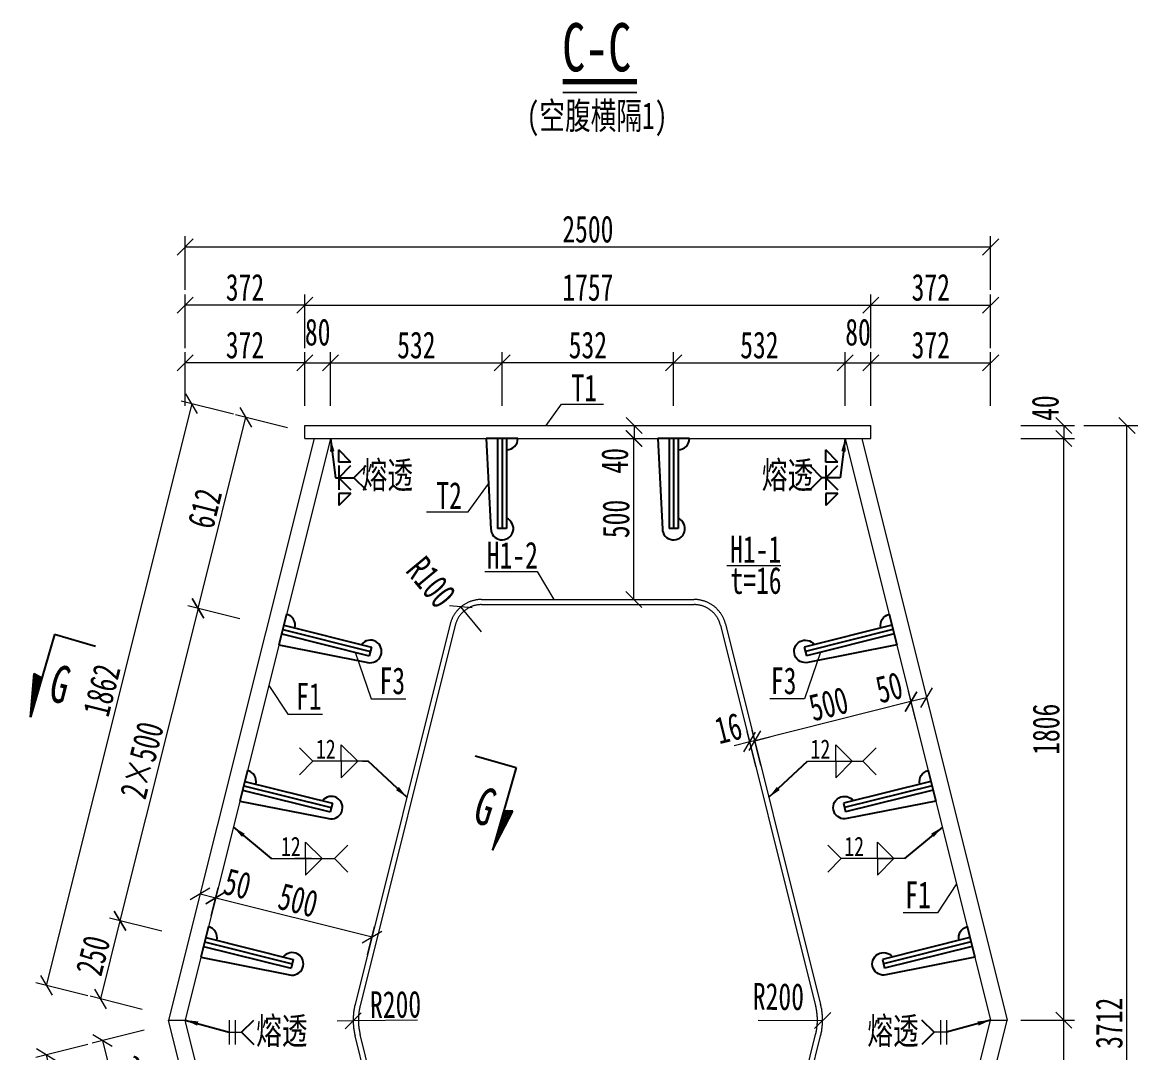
# Model space of a CAD drawing. Header units: millimetres. Extents: x -450182 to -147179, y 306993 to 695793.
# Drawn here: x -180921 to -177459, y 361381 to 364581 of the extents above; entities that cross this region are included whole.
import ezdxf
from ezdxf.enums import TextEntityAlignment as Align

# ---------------------------------------------------------------- set-up
doc = ezdxf.new("R2010")
doc.units = ezdxf.units.MM
doc.header["$PDMODE"] = 34
doc.linetypes.add('CENTER2', pattern=[28.575, 19.05, -3.175, 3.175, -3.175])
doc.layers.get('Defpoints').update_dxf_attribs({"color": 8})
doc.layers.add('dim', color=3, linetype='Continuous')
doc.layers.add('焊缝', color=7, linetype='Continuous')
for name, color, linetype, lineweight in [('加粗线', 6, 'Continuous', 25), ('文字', 7, 'Continuous', 15), ('标注', 4, 'Continuous', 13), ('横隔板', 6, 'CENTER2', 18), ('细实线', 4, 'Continuous', 15), ('细线', 4, 'Continuous', 15), ('钢板粗线', 1, 'Continuous', 25)]:
    doc.layers.add(name, color=color, linetype=linetype, lineweight=lineweight)
doc.styles.add('111', font='仿宋_GB2312.ttf', dxfattribs={"width": 0.7})
doc.styles.add('BM_Dim', font='仿宋_GB2312.ttf', dxfattribs={"width": 0.85})
doc.styles.add('SMEDI', font='仿宋_GB2312.ttf', dxfattribs={"width": 0.75})
doc.styles.get("Standard").update_dxf_attribs({"font": '仿宋_GB2312.ttf'})
doc.dimstyles.new('200', dxfattribs={"dimscale": 0, "dimtxt": 2.5, "dimasz": 1.5, "dimexe": 1, "dimexo": 1, "dimgap": 0.4, "dimtad": 1, "dimdec": 0, "dimdsep": 46, "dimtxsty": '111', "dimblk": 'OBLIQUE', "dimcen": 0, "dimclrd": 256, "dimclre": 256, "dimclrt": 256, "dimadec": 1, "dimazin": 2, "dimtfac": 1, "dimtdec": 0, "dimtmove": 2, "dimatfit": 3, "dimfxl": 4, "dimfxlon": 1, "dimtolj": 1, "dimlwd": -1, "dimlwe": -1, "dimarcsym": 0})
doc.dimstyles.new('MSteel_1.0_1.0', dxfattribs={"dimtxt": 3, "dimasz": 1.2, "dimexe": 1, "dimexo": 1, "dimgap": 1, "dimtad": 3, "dimtoh": 1, "dimdec": 0, "dimzin": 0, "dimdsep": 46, "dimtxsty": 'Standard', "dimblk": 'ARCHTICK', "dimcen": 0.09, "dimclrd": 3, "dimclre": 3, "dimadec": 0, "dimazin": 0, "dimtfac": 1, "dimtdec": 4, "dimtofl": 0, "dimtmove": 0, "dimatfit": 3, "dimfxl": 1, "dimtolj": 1, "dimtzin": 0, "dimarcsym": 0})

# ---------------------------------------------------------------- blocks, each defined once
blk = doc.blocks.new('_Oblique')
at = {"color": 0, "linetype": 'ByBlock', "lineweight": -2}
blk.add_line((-0.5, -0.5), (0.5, 0.5), dxfattribs=at)
blk = doc.blocks.new('*D26')
at = {"layer": 'Defpoints', "color": 0, "transparency": 16777216}
for p in [(-179023.1, 363328.6), (-179023.1, 363288.6), (-179022.2, 363288.6)]:
    blk.add_point(p, dxfattribs=at)
at = {"layer": '细实线', "transparency": 16777216}
for p, q in [((-179022.2, 363328.6), (-178988.9, 363328.6)), ((-179022.2, 363328.6), (-179022.2, 363288.6)), ((-179022.2, 363288.6), (-178988.9, 363288.6))]:
    blk.add_line(p, q, dxfattribs=at)
at = {"layer": '细实线', "transparency": 16777216, "xscale": 50, "yscale": 50, "zscale": 50}
for p, rotation in [((-179022.2, 363328.6), 90), ((-179022.2, 363288.6), 270)]:
    blk.add_blockref('_Oblique', p, dxfattribs=dict(at, rotation=rotation))
at = {"layer": '细实线', "transparency": 16777216, "insert": (-179081.9, 363219.1), "char_height": 83.33, "attachment_point": 5, "rotation": 90, "style": '111'}
blk.add_mtext('\\A1;40', dxfattribs=at)
blk = doc.blocks.new('*D24')
at = {"layer": 'Defpoints', "color": 0, "transparency": 16777216}
for p in [(-180364.5, 361893.1), (-180316, 361881), (-180320.7, 361862.2)]:
    blk.add_point(p, dxfattribs=at)
at = {"layer": '细实线', "transparency": 16777216}
for p, q in [((-180369.2, 361874.3), (-180377.3, 361841.9)), ((-180369.2, 361874.3), (-180320.7, 361862.2)), ((-180320.7, 361862.2), (-180328.8, 361829.8))]:
    blk.add_line(p, q, dxfattribs=at)
at = {"layer": '细实线', "transparency": 16777216, "xscale": 50, "yscale": 50, "zscale": 50}
for p, rotation in [((-180369.2, 361874.3), 165.9637565320897), ((-180320.7, 361862.2), 345.9637565320897)]:
    blk.add_blockref('_Oblique', p, dxfattribs=dict(at, rotation=rotation))
at = {"layer": '细实线', "transparency": 16777216, "insert": (-180253.1, 361905.8), "char_height": 83.33, "attachment_point": 5, "rotation": 345.9638, "style": '111'}
blk.add_mtext('\\A1;50', dxfattribs=at)
blk = doc.blocks.new('28-280加劲 有过焊孔')
at = {"layer": 'Defpoints'}
blk.add_line((0, 0), (0, -280), dxfattribs=at)
at = {"layer": '钢板粗线'}
for p, q in [((49, 0), (-49, 0)), ((-49, 0), (-35, -281.2)), ((-14, 0), (-14, -280)), ((14, 0), (14, -280)), ((14, -280), (-14, -280))]:
    blk.add_line(p, q, dxfattribs=at)
for centre, start, end in [((14, 0), 270, 0), ((0, -280), 180, 66.4218)]:
    blk.add_arc(centre, 35, start, end, dxfattribs=at)
blk = doc.blocks.new('*D50')
at = {"layer": 'Defpoints', "color": 0, "transparency": 16777216}
for p in [(-179964.1, 363523.3), (-180044.1, 363288.6), (-179964.1, 363288.6)]:
    blk.add_point(p, dxfattribs=at)
at = {"layer": '细实线', "transparency": 16777216}
for p, q in [((-180044.1, 363389.9), (-180044.1, 363556.6)), ((-179964.1, 363389.9), (-179964.1, 363556.6)), ((-180044.1, 363523.3), (-179964.1, 363523.3))]:
    blk.add_line(p, q, dxfattribs=at)
at = {"layer": '细实线', "transparency": 16777216, "xscale": 50.00000000000004, "yscale": 50.00000000000004, "zscale": 50.00000000000004, "rotation": 180}
blk.add_blockref('_Oblique', (-180044.1, 363523.3), dxfattribs=at)
at = {"layer": '细实线', "transparency": 16777216, "xscale": 50.00000000000004, "yscale": 50.00000000000004, "zscale": 50.00000000000004}
blk.add_blockref('_Oblique', (-179964.1, 363523.3), dxfattribs=at)
at = {"layer": '细实线', "transparency": 16777216, "insert": (-180004.1, 363618.3), "char_height": 83.33, "attachment_point": 5, "style": '111'}
blk.add_mtext('\\A1;80', dxfattribs=at)
blk = doc.blocks.new('*D51')
at = {"layer": 'Defpoints', "color": 0, "transparency": 16777216}
for p in [(-179431.8, 363523.3), (-179964.1, 363288.6), (-179431.8, 363288.6)]:
    blk.add_point(p, dxfattribs=at)
at = {"layer": '细实线', "transparency": 16777216}
for p, q in [((-179964.1, 363389.9), (-179964.1, 363556.6)), ((-179431.8, 363389.9), (-179431.8, 363556.6)), ((-179964.1, 363523.3), (-179431.8, 363523.3))]:
    blk.add_line(p, q, dxfattribs=at)
at = {"layer": '细实线', "transparency": 16777216, "xscale": 50.00000000000004, "yscale": 50.00000000000004, "zscale": 50.00000000000004, "rotation": 180}
blk.add_blockref('_Oblique', (-179964.1, 363523.3), dxfattribs=at)
at = {"layer": '细实线', "transparency": 16777216, "xscale": 50.00000000000004, "yscale": 50.00000000000004, "zscale": 50.00000000000004}
blk.add_blockref('_Oblique', (-179431.8, 363523.3), dxfattribs=at)
at = {"layer": '细实线', "transparency": 16777216, "insert": (-179697.9, 363578.3), "char_height": 83.33, "attachment_point": 5, "style": '111'}
blk.add_mtext('\\A1;532', dxfattribs=at)
blk = doc.blocks.new('*D52')
at = {"layer": 'Defpoints', "color": 0, "transparency": 16777216}
for p in [(-178367.1, 363523.3), (-178899.4, 363288.6), (-178367.1, 363288.6)]:
    blk.add_point(p, dxfattribs=at)
at = {"layer": '细实线', "transparency": 16777216}
for p, q in [((-178899.4, 363389.9), (-178899.4, 363556.6)), ((-178367.1, 363389.9), (-178367.1, 363556.6)), ((-178899.4, 363523.3), (-178367.1, 363523.3))]:
    blk.add_line(p, q, dxfattribs=at)
at = {"layer": '细实线', "transparency": 16777216, "xscale": 50.00000000000004, "yscale": 50.00000000000004, "zscale": 50.00000000000004, "rotation": 180}
blk.add_blockref('_Oblique', (-178899.4, 363523.3), dxfattribs=at)
at = {"layer": '细实线', "transparency": 16777216, "xscale": 50.00000000000004, "yscale": 50.00000000000004, "zscale": 50.00000000000004}
blk.add_blockref('_Oblique', (-178367.1, 363523.3), dxfattribs=at)
at = {"layer": '细实线', "transparency": 16777216, "insert": (-178633.3, 363578.3), "char_height": 83.33, "attachment_point": 5, "style": '111'}
blk.add_mtext('\\A1;532', dxfattribs=at)
blk = doc.blocks.new('*D53')
at = {"layer": 'Defpoints', "color": 0, "transparency": 16777216}
for p in [(-178287.1, 363523.3), (-178367.1, 363288.6), (-178287.1, 363288.6)]:
    blk.add_point(p, dxfattribs=at)
at = {"layer": '细实线', "transparency": 16777216}
for p, q in [((-178367.1, 363389.9), (-178367.1, 363556.6)), ((-178287.1, 363389.9), (-178287.1, 363556.6)), ((-178367.1, 363523.3), (-178287.1, 363523.3))]:
    blk.add_line(p, q, dxfattribs=at)
at = {"layer": '细实线', "transparency": 16777216, "xscale": 50.00000000000004, "yscale": 50.00000000000004, "zscale": 50.00000000000004, "rotation": 180}
blk.add_blockref('_Oblique', (-178367.1, 363523.3), dxfattribs=at)
at = {"layer": '细实线', "transparency": 16777216, "xscale": 50.00000000000004, "yscale": 50.00000000000004, "zscale": 50.00000000000004}
blk.add_blockref('_Oblique', (-178287.1, 363523.3), dxfattribs=at)
at = {"layer": '细实线', "transparency": 16777216, "insert": (-178327.1, 363618.3), "char_height": 83.33, "attachment_point": 5, "style": '111'}
blk.add_mtext('\\A1;80', dxfattribs=at)
blk = doc.blocks.new('*D54')
at = {"layer": 'Defpoints', "color": 0, "transparency": 16777216}
for p in [(-180415.6, 363523.3), (-180044.1, 363288.6), (-180415.6, 361482.6)]:
    blk.add_point(p, dxfattribs=at)
at = {"layer": '细实线', "transparency": 16777216}
for p, q in [((-180415.6, 363389.9), (-180415.6, 363556.6)), ((-180044.1, 363389.9), (-180044.1, 363556.6)), ((-180044.1, 363523.3), (-180415.6, 363523.3))]:
    blk.add_line(p, q, dxfattribs=at)
at = {"layer": '细实线', "transparency": 16777216, "xscale": 50.00000000000004, "yscale": 50.00000000000004, "zscale": 50.00000000000004, "rotation": 180}
blk.add_blockref('_Oblique', (-180415.6, 363523.3), dxfattribs=at)
at = {"layer": '细实线', "transparency": 16777216, "xscale": 50.00000000000004, "yscale": 50.00000000000004, "zscale": 50.00000000000004}
blk.add_blockref('_Oblique', (-180044.1, 363523.3), dxfattribs=at)
at = {"layer": '细实线', "transparency": 16777216, "insert": (-180229.8, 363578.3), "char_height": 83.33, "attachment_point": 5, "style": '111'}
blk.add_mtext('\\A1;372', dxfattribs=at)
blk = doc.blocks.new('*D55')
at = {"layer": 'Defpoints', "color": 0, "transparency": 16777216}
for p in [(-178287.1, 363702.4), (-180044.1, 363328.6), (-178287.1, 363328.6)]:
    blk.add_point(p, dxfattribs=at)
at = {"layer": '细实线', "transparency": 16777216}
for p, q in [((-180044.1, 363569.1), (-180044.1, 363735.7)), ((-180044.1, 363702.4), (-178287.1, 363702.4)), ((-178287.1, 363569.1), (-178287.1, 363735.7))]:
    blk.add_line(p, q, dxfattribs=at)
at = {"layer": '细实线', "transparency": 16777216, "xscale": 50.00000000000004, "yscale": 50.00000000000004, "zscale": 50.00000000000004, "rotation": 180}
blk.add_blockref('_Oblique', (-180044.1, 363702.4), dxfattribs=at)
at = {"layer": '细实线', "transparency": 16777216, "xscale": 50.00000000000004, "yscale": 50.00000000000004, "zscale": 50.00000000000004}
blk.add_blockref('_Oblique', (-178287.1, 363702.4), dxfattribs=at)
at = {"layer": '细实线', "transparency": 16777216, "insert": (-179165.6, 363757.4), "char_height": 83.33, "attachment_point": 5, "style": '111'}
blk.add_mtext('\\A1;1757', dxfattribs=at)
blk = doc.blocks.new('*D56')
at = {"layer": 'Defpoints', "color": 0, "transparency": 16777216}
for p in [(-180415.6, 363702.4), (-180044.1, 363467.7), (-180415.6, 361661.7)]:
    blk.add_point(p, dxfattribs=at)
at = {"layer": '细实线', "transparency": 16777216}
for p, q in [((-180415.6, 363569.1), (-180415.6, 363735.7)), ((-180044.1, 363702.4), (-180415.6, 363702.4)), ((-180044.1, 363569.1), (-180044.1, 363735.7))]:
    blk.add_line(p, q, dxfattribs=at)
at = {"layer": '细实线', "transparency": 16777216, "xscale": 50.00000000000004, "yscale": 50.00000000000004, "zscale": 50.00000000000004, "rotation": 180}
blk.add_blockref('_Oblique', (-180415.6, 363702.4), dxfattribs=at)
at = {"layer": '细实线', "transparency": 16777216, "xscale": 50.00000000000004, "yscale": 50.00000000000004, "zscale": 50.00000000000004}
blk.add_blockref('_Oblique', (-180044.1, 363702.4), dxfattribs=at)
at = {"layer": '细实线', "transparency": 16777216, "insert": (-180229.8, 363757.4), "char_height": 83.33, "attachment_point": 5, "style": '111'}
blk.add_mtext('\\A1;372', dxfattribs=at)
blk = doc.blocks.new('*D57')
at = {"layer": 'Defpoints', "color": 0, "transparency": 16777216}
for p in [(-177915.6, 363702.4), (-178287.1, 363467.7), (-177915.6, 361661.7)]:
    blk.add_point(p, dxfattribs=at)
at = {"layer": '细实线', "transparency": 16777216}
for p, q in [((-178287.1, 363569.1), (-178287.1, 363735.7)), ((-178287.1, 363702.4), (-177915.6, 363702.4)), ((-177915.6, 363569.1), (-177915.6, 363735.7))]:
    blk.add_line(p, q, dxfattribs=at)
at = {"layer": '细实线', "transparency": 16777216, "xscale": 50.00000000000004, "yscale": 50.00000000000004, "zscale": 50.00000000000004, "rotation": 180}
blk.add_blockref('_Oblique', (-178287.1, 363702.4), dxfattribs=at)
at = {"layer": '细实线', "transparency": 16777216, "xscale": 50.00000000000004, "yscale": 50.00000000000004, "zscale": 50.00000000000004}
blk.add_blockref('_Oblique', (-177915.6, 363702.4), dxfattribs=at)
at = {"layer": '细实线', "transparency": 16777216, "insert": (-178101.3, 363757.4), "char_height": 83.33, "attachment_point": 5, "style": '111'}
blk.add_mtext('\\A1;372', dxfattribs=at)
blk = doc.blocks.new('*D59')
at = {"layer": 'Defpoints', "color": 0, "transparency": 16777216}
for p in [(-177915.6, 361482.6), (-177688.2, 361482.6), (-178367.1, 359676.6)]:
    blk.add_point(p, dxfattribs=at)
at = {"layer": '细实线', "transparency": 16777216}
for p, q in [((-177821.6, 361482.6), (-177654.9, 361482.6)), ((-177688.2, 359676.6), (-177688.2, 361482.6)), ((-177821.6, 359676.6), (-177654.9, 359676.6))]:
    blk.add_line(p, q, dxfattribs=at)
at = {"layer": '细实线', "transparency": 16777216, "xscale": 50.00000000000004, "yscale": 50.00000000000004, "zscale": 50.00000000000004}
for p, rotation in [((-177688.2, 361482.6), 90), ((-177688.2, 359676.6), 270)]:
    blk.add_blockref('_Oblique', p, dxfattribs=dict(at, rotation=rotation))
at = {"layer": '细实线', "transparency": 16777216, "insert": (-177743.2, 360579.6), "char_height": 83.33, "attachment_point": 5, "rotation": 90, "style": '111'}
blk.add_mtext('\\A1;1806', dxfattribs=at)
blk = doc.blocks.new('*D60')
at = {"layer": 'Defpoints', "color": 0, "transparency": 16777216}
for p in [(-178367.1, 363288.6), (-177688.2, 363288.6), (-177915.6, 361482.6)]:
    blk.add_point(p, dxfattribs=at)
at = {"layer": '细实线', "transparency": 16777216}
for p, q in [((-177821.6, 363288.6), (-177654.9, 363288.6)), ((-177688.2, 361482.6), (-177688.2, 363288.6)), ((-177821.6, 361482.6), (-177654.9, 361482.6))]:
    blk.add_line(p, q, dxfattribs=at)
at = {"layer": '细实线', "transparency": 16777216, "xscale": 50.00000000000004, "yscale": 50.00000000000004, "zscale": 50.00000000000004}
for p, rotation in [((-177688.2, 363288.6), 90), ((-177688.2, 361482.6), 270)]:
    blk.add_blockref('_Oblique', p, dxfattribs=dict(at, rotation=rotation))
at = {"layer": '细实线', "transparency": 16777216, "insert": (-177743.2, 362385.6), "char_height": 83.33, "attachment_point": 5, "rotation": 90, "style": '111'}
blk.add_mtext('\\A1;1806', dxfattribs=at)
blk = doc.blocks.new('*D61')
at = {"layer": 'Defpoints', "color": 0, "transparency": 16777216}
for p in [(-178287.1, 363328.6), (-178287.1, 363288.6), (-177688.2, 363288.6)]:
    blk.add_point(p, dxfattribs=at)
at = {"layer": '细实线', "transparency": 16777216}
for p, q in [((-177821.6, 363328.6), (-177654.9, 363328.6)), ((-177688.2, 363328.6), (-177688.2, 363288.6)), ((-177821.6, 363288.6), (-177654.9, 363288.6))]:
    blk.add_line(p, q, dxfattribs=at)
at = {"layer": '细实线', "transparency": 16777216, "xscale": 50.00000000000004, "yscale": 50.00000000000004, "zscale": 50.00000000000004}
for p, rotation in [((-177688.2, 363328.6), 90), ((-177688.2, 363288.6), 270)]:
    blk.add_blockref('_Oblique', p, dxfattribs=dict(at, rotation=rotation))
at = {"layer": '细实线', "transparency": 16777216, "insert": (-177745.7, 363382.7), "char_height": 83.33, "attachment_point": 5, "rotation": 90, "style": '111'}
blk.add_mtext('\\A1;40', dxfattribs=at)
blk = doc.blocks.new('*D63')
at = {"layer": 'Defpoints', "color": 0, "transparency": 16777216}
for p in [(-178782.4, 363328.6), (-177492.4, 363328.6), (-178372.1, 359616.6)]:
    blk.add_point(p, dxfattribs=at)
at = {"layer": '细实线', "transparency": 16777216}
for p, q in [((-177625.8, 363328.6), (-177459.1, 363328.6)), ((-177492.4, 359616.6), (-177492.4, 363328.6)), ((-177625.8, 359616.6), (-177459.1, 359616.6))]:
    blk.add_line(p, q, dxfattribs=at)
at = {"layer": '细实线', "transparency": 16777216, "xscale": 50.00000000000004, "yscale": 50.00000000000004, "zscale": 50.00000000000004}
for p, rotation in [((-177492.4, 363328.6), 90), ((-177492.4, 359616.6), 270)]:
    blk.add_blockref('_Oblique', p, dxfattribs=dict(at, rotation=rotation))
at = {"layer": '细实线', "transparency": 16777216, "insert": (-177547.4, 361472.6), "char_height": 83.33, "attachment_point": 5, "rotation": 90, "style": '111'}
blk.add_mtext('\\A1;3712', dxfattribs=at)
blk = doc.blocks.new('*D134')
at = {"layer": 'Defpoints', "color": 0, "transparency": 16777216}
for p in [(-179159.4, 363288.6), (-179023.1, 363288.6), (-179159.4, 362788.6)]:
    blk.add_point(p, dxfattribs=at)
at = {"layer": '细实线', "transparency": 16777216}
for p, q in [((-179126, 363288.6), (-178989.7, 363288.6)), ((-179023.1, 362788.6), (-179023.1, 363288.6)), ((-179126, 362788.6), (-178989.7, 362788.6))]:
    blk.add_line(p, q, dxfattribs=at)
at = {"layer": '细实线', "transparency": 16777216, "xscale": 49.99999999999995, "yscale": 49.99999999999995, "zscale": 49.99999999999995}
for p, rotation in [((-179023.1, 363288.6), 90), ((-179023.1, 362788.6), 270)]:
    blk.add_blockref('_Oblique', p, dxfattribs=dict(at, rotation=rotation))
at = {"layer": '细实线', "transparency": 16777216, "insert": (-179078.1, 363038.6), "char_height": 83.33, "attachment_point": 5, "rotation": 90, "style": '111'}
blk.add_mtext('\\A1;500', dxfattribs=at)
blk = doc.blocks.new('*D204')
at = {"layer": 'Defpoints', "color": 0, "transparency": 16777216}
for p in [(-180342.6, 361774.4), (-179835.6, 361740.9), (-179857.6, 361653.2)]:
    blk.add_point(p, dxfattribs=at)
at = {"layer": '标注', "transparency": 16777216}
for p, q in [((-180334.5, 361806.8), (-180312.6, 361894.5)), ((-180320.7, 361862.2), (-179835.6, 361740.9)), ((-179849.5, 361685.5), (-179827.5, 361773.2))]:
    blk.add_line(p, q, dxfattribs=at)
at = {"layer": '标注', "transparency": 16777216, "xscale": 49.99999999999987, "yscale": 49.99999999999987, "zscale": 49.99999999999987}
for p, rotation in [((-180320.7, 361862.2), 165.9637565320743), ((-179835.6, 361740.9), 345.9637565320743)]:
    blk.add_blockref('_Oblique', p, dxfattribs=dict(at, rotation=rotation))
at = {"layer": '标注', "transparency": 16777216, "insert": (-180064.8, 361854.9), "char_height": 83.33, "attachment_point": 5, "rotation": 345.9638, "style": '111'}
blk.add_mtext('\\A1;500', dxfattribs=at)
blk = doc.blocks.new('*D255')
at = {"layer": 'Defpoints', "color": 0, "transparency": 16777216}
for p in [(-178167.5, 362490.2), (-178119, 362502.3), (-178162.8, 362471.4)]:
    blk.add_point(p, dxfattribs=at)
at = {"layer": '细实线', "transparency": 16777216}
for p, q in [((-178114.3, 362483.5), (-178162.8, 362471.4)), ((-178162.8, 362471.4), (-178154.7, 362439)), ((-178114.3, 362483.5), (-178106.2, 362451.2))]:
    blk.add_line(p, q, dxfattribs=at)
at = {"layer": '细实线', "transparency": 16777216, "xscale": 50, "yscale": 50, "zscale": 50}
for p, rotation in [((-178162.8, 362471.4), 194.0362434679103), ((-178114.3, 362483.5), 14.03624346791034)]:
    blk.add_blockref('_Oblique', p, dxfattribs=dict(at, rotation=rotation))
at = {"layer": '细实线', "transparency": 16777216, "insert": (-178230.4, 362515), "char_height": 83.33, "attachment_point": 5, "rotation": 14.0362, "style": '111'}
blk.add_mtext('\\A1;50', dxfattribs=at)
blk = doc.blocks.new('*D258')
at = {"layer": 'Defpoints', "color": 0, "transparency": 16777216}
for p in [(-178140.9, 362383.6), (-178647.9, 362350.1), (-178625.9, 362262.4)]:
    blk.add_point(p, dxfattribs=at)
at = {"layer": '标注', "transparency": 16777216}
for p, q in [((-178148.9, 362416), (-178170.9, 362503.7)), ((-178162.8, 362471.4), (-178647.9, 362350.1)), ((-178634, 362294.7), (-178655.9, 362382.4))]:
    blk.add_line(p, q, dxfattribs=at)
at = {"layer": '标注', "transparency": 16777216, "xscale": 49.99999999999987, "yscale": 49.99999999999987, "zscale": 49.99999999999987}
for p, rotation in [((-178162.8, 362471.4), 14.03624346792569), ((-178647.9, 362350.1), 194.0362434679257)]:
    blk.add_blockref('_Oblique', p, dxfattribs=dict(at, rotation=rotation))
at = {"layer": '标注', "transparency": 16777216, "insert": (-178418.7, 362464.1), "char_height": 83.33, "attachment_point": 5, "rotation": 14.0362, "style": '111'}
blk.add_mtext('\\A1;500', dxfattribs=at)
blk = doc.blocks.new('*D306')
at = {"layer": 'Defpoints', "color": 0, "transparency": 16777216}
for p in [(-180112.4, 362695.2), (-180617.8, 361790.8), (-180355, 361725.1)]:
    blk.add_point(p, dxfattribs=at)
at = {"layer": '标注', "transparency": 16777216}
for p, q in [((-180245.9, 362728.6), (-180407.6, 362769)), ((-180375.3, 362761), (-180617.8, 361790.8)), ((-180488.4, 361758.5), (-180650.1, 361798.9))]:
    blk.add_line(p, q, dxfattribs=at)
at = {"layer": '标注', "transparency": 16777216, "xscale": 50, "yscale": 50, "zscale": 50}
for p, rotation in [((-180375.3, 362761), 75.96375653227496), ((-180617.8, 361790.8), 255.9637565322749)]:
    blk.add_blockref('_Oblique', p, dxfattribs=dict(at, rotation=rotation))
at = {"layer": '标注', "transparency": 16777216, "insert": (-180549.9, 362289.2), "char_height": 83.33, "attachment_point": 5, "rotation": 75.9638, "style": '111'}
blk.add_mtext('\\A1;2×500', dxfattribs=at)
blk = doc.blocks.new('*D305')
at = {"layer": 'Defpoints', "color": 0, "transparency": 16777216}
for p in [(-180355, 361725.1), (-180678.4, 361548.3), (-180415.6, 361482.6)]:
    blk.add_point(p, dxfattribs=at)
at = {"layer": '标注', "transparency": 16777216}
for p, q in [((-180488.4, 361758.5), (-180650.1, 361798.9)), ((-180617.8, 361790.8), (-180678.4, 361548.3)), ((-180549.1, 361515.9), (-180710.8, 361556.4))]:
    blk.add_line(p, q, dxfattribs=at)
at = {"layer": '标注', "transparency": 16777216, "xscale": 50, "yscale": 50, "zscale": 50}
for p, rotation in [((-180617.8, 361790.8), 75.96375653127112), ((-180678.4, 361548.3), 255.9637565312711)]:
    blk.add_blockref('_Oblique', p, dxfattribs=dict(at, rotation=rotation))
at = {"layer": '标注', "transparency": 16777216, "insert": (-180701.5, 361682.9), "char_height": 83.33, "attachment_point": 5, "rotation": 75.9638, "style": '111'}
blk.add_mtext('\\A1;250', dxfattribs=at)
blk = doc.blocks.new('*D307')
at = {"layer": 'Defpoints', "color": 0, "transparency": 16777216}
for p in [(-180415.6, 361482.6), (-180355, 361240), (-180611.4, 361175.9)]:
    blk.add_point(p, dxfattribs=at)
at = {"layer": '标注', "transparency": 16777216}
for p, q in [((-180542.7, 361450.8), (-180704.4, 361410.4)), ((-180672, 361418.5), (-180611.4, 361175.9)), ((-180482, 361208.3), (-180643.7, 361167.8))]:
    blk.add_line(p, q, dxfattribs=at)
at = {"layer": '标注', "transparency": 16777216, "xscale": 50, "yscale": 50, "zscale": 50}
for p, rotation in [((-180672, 361418.5), 104.0362434683212), ((-180611.4, 361175.9), 284.0362434683212)]:
    blk.add_blockref('_Oblique', p, dxfattribs=dict(at, rotation=rotation))
at = {"layer": '标注', "transparency": 16777216, "insert": (-180588.4, 361310.5), "char_height": 83.33, "attachment_point": 5, "rotation": 284.0362, "style": '111'}
blk.add_mtext('\\A1;250', dxfattribs=at)
blk = doc.blocks.new('*D338')
at = {"layer": 'Defpoints', "color": 0, "transparency": 16777216}
for p in [(-180226.9, 363354.3), (-179964.1, 363288.6), (-180112.4, 362695.2)]:
    blk.add_point(p, dxfattribs=at)
at = {"layer": '标注', "transparency": 16777216}
for p, q in [((-180097.6, 363321.9), (-180259.3, 363362.4)), ((-180375.3, 362761), (-180226.9, 363354.3)), ((-180245.9, 362728.6), (-180407.6, 362769))]:
    blk.add_line(p, q, dxfattribs=at)
at = {"layer": '标注', "transparency": 16777216, "xscale": 49.99999999999987, "yscale": 49.99999999999987, "zscale": 49.99999999999987}
for p, rotation in [((-180226.9, 363354.3), 75.96375653207087), ((-180375.3, 362761), 255.9637565320708)]:
    blk.add_blockref('_Oblique', p, dxfattribs=dict(at, rotation=rotation))
at = {"layer": '标注', "transparency": 16777216, "insert": (-180354.4, 363071), "char_height": 83.33, "attachment_point": 5, "rotation": 75.9638, "style": '111'}
blk.add_mtext('\\A1;612', dxfattribs=at)
blk = doc.blocks.new('*D339')
at = {"layer": 'Defpoints', "color": 0, "transparency": 16777216}
for p in [(-179964.1, 363288.6), (-180846.7, 361590.4), (-180415.6, 361482.6)]:
    blk.add_point(p, dxfattribs=at)
at = {"layer": '标注', "transparency": 16777216}
for p, q in [((-180395.2, 363396.4), (-180846.7, 361590.4)), ((-180265.9, 363364), (-180427.6, 363404.4)), ((-180717.4, 361558), (-180879.1, 361598.4))]:
    blk.add_line(p, q, dxfattribs=at)
at = {"layer": '标注', "transparency": 16777216, "xscale": 49.99999999999987, "yscale": 49.99999999999987, "zscale": 49.99999999999987}
for p, rotation in [((-180395.2, 363396.4), 75.96375653207303), ((-180846.7, 361590.4), 255.9637565320731)]:
    blk.add_blockref('_Oblique', p, dxfattribs=dict(at, rotation=rotation))
at = {"layer": '标注', "transparency": 16777216, "insert": (-180674.3, 362506.7), "char_height": 83.33, "attachment_point": 5, "rotation": 75.9638, "style": '111'}
blk.add_mtext('\\A1;1862', dxfattribs=at)
blk = doc.blocks.new('*D340')
at = {"layer": 'Defpoints', "color": 0, "transparency": 16777216}
for p in [(-180415.6, 361482.6), (-179964.1, 359676.6), (-180395.5, 359568.7)]:
    blk.add_point(p, dxfattribs=at)
at = {"layer": '标注', "transparency": 16777216}
for p, q in [((-180717.6, 361407.1), (-180879.3, 361366.6)), ((-180847, 361374.7), (-180395.5, 359568.7)), ((-180266.1, 359601.1), (-180427.8, 359560.6))]:
    blk.add_line(p, q, dxfattribs=at)
at = {"layer": '标注', "transparency": 16777216, "xscale": 49.99999999999987, "yscale": 49.99999999999987, "zscale": 49.99999999999987}
for p, rotation in [((-180847, 361374.7), 104.036243467926), ((-180395.5, 359568.7), 284.036243467926)]:
    blk.add_blockref('_Oblique', p, dxfattribs=dict(at, rotation=rotation))
at = {"layer": '标注', "transparency": 16777216, "insert": (-180567.8, 360485.1), "char_height": 83.33, "attachment_point": 5, "rotation": 284.0362, "style": '111'}
blk.add_mtext('\\A1;1862', dxfattribs=at)
blk = doc.blocks.new('*D343')
at = {"layer": 'Defpoints', "color": 0, "transparency": 16777216}
for p in [(-179431.8, 363523.3), (-179431.8, 363288.6), (-178899.4, 363288.6)]:
    blk.add_point(p, dxfattribs=at)
at = {"layer": '标注', "transparency": 16777216}
for p, q in [((-179431.8, 363389.9), (-179431.8, 363556.6)), ((-178899.4, 363389.9), (-178899.4, 363556.6)), ((-178899.4, 363523.3), (-179431.8, 363523.3))]:
    blk.add_line(p, q, dxfattribs=at)
at = {"layer": '标注', "transparency": 16777216, "xscale": 49.99999999999987, "yscale": 49.99999999999987, "zscale": 49.99999999999987, "rotation": 180}
blk.add_blockref('_Oblique', (-179431.8, 363523.3), dxfattribs=at)
at = {"layer": '标注', "transparency": 16777216, "xscale": 49.99999999999987, "yscale": 49.99999999999987, "zscale": 49.99999999999987}
blk.add_blockref('_Oblique', (-178899.4, 363523.3), dxfattribs=at)
at = {"layer": '标注', "transparency": 16777216, "insert": (-179165.6, 363578.3), "char_height": 83.33, "attachment_point": 5, "style": '111'}
blk.add_mtext('\\A1;532', dxfattribs=at)
blk = doc.blocks.new('*D345')
at = {"layer": 'Defpoints', "color": 0, "transparency": 16777216}
for p in [(-177915.6, 363883.1), (-180415.6, 361482.6), (-177915.6, 361482.6)]:
    blk.add_point(p, dxfattribs=at)
at = {"layer": '标注', "transparency": 16777216}
for p, q in [((-180415.6, 363749.7), (-180415.6, 363916.4)), ((-177915.6, 363749.7), (-177915.6, 363916.4)), ((-180415.6, 363883.1), (-177915.6, 363883.1))]:
    blk.add_line(p, q, dxfattribs=at)
at = {"layer": '标注', "transparency": 16777216, "xscale": 49.99999999999987, "yscale": 49.99999999999987, "zscale": 49.99999999999987, "rotation": 180}
blk.add_blockref('_Oblique', (-180415.6, 363883.1), dxfattribs=at)
at = {"layer": '标注', "transparency": 16777216, "xscale": 49.99999999999987, "yscale": 49.99999999999987, "zscale": 49.99999999999987}
blk.add_blockref('_Oblique', (-177915.6, 363883.1), dxfattribs=at)
at = {"layer": '标注', "transparency": 16777216, "insert": (-179165.6, 363938.1), "char_height": 83.33, "attachment_point": 5, "style": '111'}
blk.add_mtext('\\A1;2500', dxfattribs=at)
blk = doc.blocks.new('*D346')
at = {"layer": 'Defpoints', "color": 0, "transparency": 16777216}
for p in [(-177915.6, 363523.3), (-178287.1, 363288.6), (-177915.6, 361482.6)]:
    blk.add_point(p, dxfattribs=at)
at = {"layer": '细实线', "transparency": 16777216}
for p, q in [((-178287.1, 363389.9), (-178287.1, 363556.6)), ((-177915.6, 363389.9), (-177915.6, 363556.6)), ((-178287.1, 363523.3), (-177915.6, 363523.3))]:
    blk.add_line(p, q, dxfattribs=at)
at = {"layer": '细实线', "transparency": 16777216, "xscale": 50.00000000000004, "yscale": 50.00000000000004, "zscale": 50.00000000000004, "rotation": 180}
blk.add_blockref('_Oblique', (-178287.1, 363523.3), dxfattribs=at)
at = {"layer": '细实线', "transparency": 16777216, "xscale": 50.00000000000004, "yscale": 50.00000000000004, "zscale": 50.00000000000004}
blk.add_blockref('_Oblique', (-177915.6, 363523.3), dxfattribs=at)
at = {"layer": '细实线', "transparency": 16777216, "insert": (-178101.3, 363578.3), "char_height": 83.33, "attachment_point": 5, "style": '111'}
blk.add_mtext('\\A1;372', dxfattribs=at)
blk = doc.blocks.new('*D357')
at = {"layer": 'Defpoints', "color": 0, "transparency": 16777216}
for p in [(-179559.5, 362765.5), (-179495.6, 362688.6)]:
    blk.add_point(p, dxfattribs=at)
at = {"layer": '标注', "transparency": 16777216}
blk.add_line((-179495.6, 362688.6), (-179559.5, 362765.5), dxfattribs=at)
at = {"layer": '标注', "transparency": 16777216, "xscale": 49.99999999999987, "yscale": 49.99999999999987, "zscale": 49.99999999999987, "rotation": 129.6978870200653}
blk.add_blockref('_Oblique', (-179559.5, 362765.5), dxfattribs=at)
at = {"layer": '标注', "transparency": 16777216, "insert": (-179652.2, 362842), "char_height": 83.33, "attachment_point": 5, "rotation": 309.6979, "style": '111'}
blk.add_mtext('\\A1;R100', dxfattribs=at)
blk = doc.blocks.new('*D572')
at = {"layer": 'Defpoints', "color": 0, "transparency": 16777216}
for p in [(-179894, 361480.2), (-179694, 361482.6)]:
    blk.add_point(p, dxfattribs=at)
at = {"layer": '标注', "transparency": 16777216}
for p, q in [((-179894, 361480.2), (-179944, 361479.6)), ((-179694, 361482.6), (-179894, 361480.2))]:
    blk.add_line(p, q, dxfattribs=at)
at = {"layer": '标注', "transparency": 16777216, "xscale": 49.99999999999987, "yscale": 49.99999999999987, "zscale": 49.99999999999987, "rotation": 0.6820667710275822}
blk.add_blockref('_Oblique', (-179894, 361480.2), dxfattribs=at)
at = {"layer": '标注', "transparency": 16777216, "insert": (-179762.4, 361530.5), "char_height": 83.33, "attachment_point": 5, "rotation": 0.6821, "style": '111'}
blk.add_mtext('\\A1;R200', dxfattribs=at)
blk = doc.blocks.new('*D573')
at = {"layer": 'Defpoints', "color": 0, "transparency": 16777216}
for p in [(-178637.1, 361482.6), (-178437.1, 361480.9)]:
    blk.add_point(p, dxfattribs=at)
at = {"layer": '标注', "transparency": 16777216}
blk.add_line((-178637.1, 361482.6), (-178437.1, 361480.9), dxfattribs=at)
at = {"layer": '标注', "transparency": 16777216, "xscale": 49.99999999999987, "yscale": 49.99999999999987, "zscale": 49.99999999999987, "rotation": 359.5174662614055}
blk.add_blockref('_Oblique', (-178437.1, 361480.9), dxfattribs=at)
at = {"layer": '标注', "transparency": 16777216, "insert": (-178574.2, 361555.2), "char_height": 83.33, "attachment_point": 5, "rotation": 359.5175, "style": '111'}
blk.add_mtext('\\A1;R200', dxfattribs=at)
blk = doc.blocks.new('_ArchTick')
at = {"color": 0, "linetype": 'ByBlock', "const_width": 0.15}
blk.add_lwpolyline([(-0.5, -0.5), (0.5, 0.5)], dxfattribs=at)
blk = doc.blocks.new('剖面箭头')
at = {"ltscale": 10}
h = blk.add_hatch(dxfattribs=at)
h.set_pattern_fill('ANSI31', color=2, style=0)
h.set_pattern_definition([(45, (-182.99888, -777.8594), (-0.088388348, 0.088388348), [])])
h.paths.add_polyline_path([(6, -3), (3.15, -3), (3, -3.6)])
at = {"color": 3, "ltscale": 10}
blk.add_line((0, 0), (0, -3), dxfattribs=at)
at = {"color": 2, "ltscale": 10}
for p, q in [((0, -3), (6, -3)), ((6, -3), (3, -3.6)), ((3, -3.6), (3.15, -3))]:
    blk.add_line(p, q, dxfattribs=at)
blk = doc.blocks.new('*D1260')
at = {"layer": 'Defpoints', "color": 0, "transparency": 16777216}
for p in [(-178663.4, 362346.2), (-178636.2, 362237.3), (-178620.6, 362241.2)]:
    blk.add_point(p, dxfattribs=at)
at = {"layer": '标注', "transparency": 16777216}
for p, q in [((-178644.2, 362269.6), (-178671.5, 362378.6)), ((-178628.7, 362273.5), (-178655.9, 362382.4)), ((-178647.9, 362350.1), (-178599.4, 362362.2)), ((-178663.4, 362346.2), (-178711.9, 362334.1)), ((-178647.9, 362350.1), (-178663.4, 362346.2))]:
    blk.add_line(p, q, dxfattribs=at)
at = {"layer": '标注', "transparency": 16777216, "xscale": 49.99999999999987, "yscale": 49.99999999999987, "zscale": 49.99999999999987}
for p, rotation in [((-178663.4, 362346.2), 14.03624346785066), ((-178647.9, 362350.1), 194.0362434678507)]:
    blk.add_blockref('_Oblique', p, dxfattribs=dict(at, rotation=rotation))
at = {"layer": '标注', "transparency": 16777216, "insert": (-178729.4, 362388.3), "char_height": 83.33, "attachment_point": 5, "rotation": 14.0362, "style": '111'}
blk.add_mtext('\\A1;16', dxfattribs=at)

msp = doc.modelspace()

# ---------------------------------------------------------------- linework, layer by layer
at = {"layer": 'Defpoints'}
for p in [(-179431.8, 363288.6), (-178899.4, 363288.6)]:
    msp.add_point(p, dxfattribs=at)
at = {"layer": '加粗线', "ltscale": 100, "const_width": 16.7}
msp.add_lwpolyline([(-179243.4, 364396.4), (-179013.5, 364396.4)], dxfattribs=at)
at = {"layer": '标注'}
for p, q in [((-180278.6, 361482.6), (-180278.6, 361407)), ((-180260, 361482.6), (-180260, 361407)), ((-178071.2, 361482.6), (-178071.2, 361407)), ((-178052.5, 361482.6), (-178052.5, 361407)), ((-180278.6, 361444.8), (-180240.2, 361444.8)), ((-178052.5, 361444.8), (-178091, 361444.8))]:
    msp.add_line(p, q, dxfattribs=at)
at = {"layer": '横隔板', "color": 2, "ltscale": 550}
for p, q in [((-180044.1, 363328.6), (-178287.1, 363328.6)), ((-180044.1, 363288.6), (-180044.1, 363328.6)), ((-178287.1, 363288.6), (-178287.1, 363328.6)), ((-180015.6, 363288.6), (-180467.1, 361482.6)), ((-179964.1, 363288.6), (-180415.6, 361482.6)), ((-180044.1, 363288.6), (-178287.1, 363288.6)), ((-178367.1, 363288.6), (-177915.6, 361482.6)), ((-178315.5, 363288.6), (-177864, 361482.6)), ((-179495.6, 362788.6), (-178835.6, 362788.6)), ((-179495.6, 362772.6), (-178835.6, 362772.6)), ((-179592.6, 362712.8), (-179888.1, 361531.1)), ((-179577.1, 362708.9), (-179872.6, 361527.2)), ((-178754.1, 362708.9), (-178458.6, 361527.2)), ((-178738.5, 362712.8), (-178443.1, 361531.1)), ((-180015.6, 359676.6), (-180467.1, 361482.6)), ((-180467.1, 361482.6), (-180415.6, 361482.6)), ((-179964.1, 359676.6), (-180415.6, 361482.6)), ((-178367.1, 359676.6), (-177915.6, 361482.6)), ((-178315.5, 359676.6), (-177864, 361482.6)), ((-177915.6, 361482.6), (-177864, 361482.6)), ((-179592.6, 360252.3), (-179888.1, 361434.1)), ((-179577.1, 360256.2), (-179872.6, 361437.9)), ((-178754.1, 360256.2), (-178458.6, 361437.9)), ((-178738.5, 360252.3), (-178443.1, 361434.1))]:
    msp.add_line(p, q, dxfattribs=at)
for centre, radius, start, end in [((-179495.6, 362688.6), 100, 90, 165.9638), ((-179495.6, 362688.6), 84, 90, 165.9638), ((-178835.6, 362688.6), 100, 14.0362, 90), ((-178835.6, 362688.6), 84, 14.0362, 90), ((-179694, 361482.6), 200, 165.9638, 194.0362), ((-179694, 361482.6), 184, 165.9638, 194.0362), ((-178637.1, 361482.6), 184, 345.9638, 14.0362), ((-178637.1, 361482.6), 200, 345.9638, 14.0362)]:
    msp.add_arc(centre, radius, start, end, dxfattribs=at)
at = {"layer": '焊缝', "color": 4}
for p, q in [((-179964.1, 363288.6), (-179948.6, 363166.4)), ((-178367.1, 363288.6), (-178382.6, 363166.4)), ((-179900.9, 363215), (-179938.7, 363252.8)), ((-179938.7, 363215), (-179938.7, 363252.8)), ((-178389.5, 363215), (-178427.3, 363252.8)), ((-178427.3, 363215), (-178427.3, 363252.8)), ((-179900.9, 363215), (-179938.7, 363215)), ((-179938.7, 363166.4), (-179900.9, 363204.2)), ((-179938.7, 363204.2), (-179938.7, 363128.6)), ((-179891.9, 363166.4), (-179854.1, 363204.2)), ((-178439.3, 363166.4), (-178477.1, 363204.2)), ((-178389.5, 363215), (-178427.3, 363215)), ((-178427.3, 363166.4), (-178389.5, 363204.2)), ((-178427.3, 363204.2), (-178427.3, 363128.6)), ((-179948.6, 363166.4), (-179891.9, 363166.4)), ((-179938.7, 363166.4), (-179900.9, 363128.6)), ((-179891.9, 363166.4), (-179854.1, 363128.6)), ((-178439.3, 363166.4), (-178477.1, 363128.6)), ((-178382.6, 363166.4), (-178439.3, 363166.4)), ((-178427.3, 363166.4), (-178389.5, 363128.6)), ((-179900.9, 363117.8), (-179938.7, 363117.8)), ((-179938.7, 363117.8), (-179938.7, 363080)), ((-179900.9, 363117.8), (-179938.7, 363080)), ((-178389.5, 363117.8), (-178427.3, 363117.8)), ((-178427.3, 363117.8), (-178427.3, 363080)), ((-178389.5, 363117.8), (-178427.3, 363080)), ((-180415.6, 361482.6), (-180278.6, 361444.8)), ((-180240.2, 361444.8), (-180202.4, 361482.6)), ((-178091, 361444.8), (-178128.8, 361482.6)), ((-177915.6, 361482.6), (-178052.5, 361444.8)), ((-180240.2, 361444.8), (-180202.4, 361407)), ((-178091, 361444.8), (-178128.8, 361407))]:
    msp.add_line(p, q, dxfattribs=at)
for points in [[(-179965.7, 363247.5), (-179952.3, 363249.2), (-179964.1, 363288.6)], [(-178365.5, 363247.5), (-178378.9, 363249.2), (-178367.1, 363288.6)], [(-180378.3, 361465.3), (-180374.8, 361478.3), (-180415.6, 361482.6)], [(-177952.8, 361465.3), (-177956.4, 361478.3), (-177915.6, 361482.6)]]:
    msp.add_solid(points, dxfattribs=at)
at = {"layer": '细实线'}
for p, q in [((-179294.9, 363328.6), (-179247.2, 363394.8)), ((-179247.2, 363394.8), (-179117.3, 363394.8)), ((-179536.7, 363060.6), (-179473.7, 363147.9)), ((-179666.5, 363060.6), (-179536.7, 363060.6)), ((-179485.3, 362875.2), (-179323, 362875.2)), ((-179323, 362875.2), (-179271.1, 362788.6)), ((-178733.8, 362893.6), (-178566.3, 362893.6)), ((-179887.7, 362624.6), (-179837.8, 362480.4)), ((-178443.5, 362624.6), (-178493.3, 362480.4)), ((-180155.8, 362521.7), (-180096.8, 362432.3)), ((-179837.8, 362480.4), (-179730.5, 362480.4)), ((-178493.3, 362480.4), (-178600.6, 362480.4)), ((-180096.8, 362432.3), (-179989.5, 362432.3)), ((-180019.1, 362286.1), (-180060.8, 362327.7)), ((-179931.2, 362286.1), (-179931.2, 362337.4)), ((-179879.9, 362286.1), (-179931.2, 362337.4)), ((-178396.1, 362286.1), (-178396.1, 362337.4)), ((-178344.8, 362286.1), (-178396.1, 362337.4)), ((-178312.1, 362286.1), (-178270.4, 362327.7)), ((-180019.1, 362286.1), (-180060.8, 362244.4)), ((-179847.2, 362286.1), (-180019.1, 362286.1)), ((-179931.2, 362286.1), (-179931.2, 362234.8)), ((-179879.9, 362286.1), (-179931.2, 362234.8)), ((-179865.6, 362286.1), (-179847.2, 362286.1)), ((-178484, 362286.1), (-178312.1, 362286.1)), ((-178396.1, 362286.1), (-178396.1, 362234.8)), ((-178344.8, 362286.1), (-178396.1, 362234.8)), ((-178330.5, 362286.1), (-178312.1, 362286.1)), ((-178312.1, 362286.1), (-178270.4, 362244.4)), ((-180041.8, 361984), (-180041.8, 362035.3)), ((-179990.4, 361984), (-180041.8, 362035.3)), ((-179951.8, 361984), (-179910.2, 362025.6)), ((-178379.3, 361984), (-178421, 362025.6)), ((-178266.9, 361984), (-178266.9, 362035.3)), ((-178215.6, 361984), (-178266.9, 362035.3)), ((-180148.2, 361984), (-179951.8, 361984)), ((-180023.4, 361984), (-180074.7, 361984)), ((-180023.4, 361984), (-180074.7, 361984)), ((-180041.8, 361984), (-180041.8, 361932.6)), ((-179990.4, 361984), (-180041.8, 361932.6)), ((-179951.8, 361984), (-179910.2, 361942.3)), ((-178379.3, 361984), (-178421, 361942.3)), ((-178183, 361984), (-178379.3, 361984)), ((-178266.9, 361984), (-178215.6, 361984)), ((-178266.9, 361984), (-178266.9, 361932.6)), ((-178266.9, 361984), (-178215.6, 361984)), ((-178215.6, 361984), (-178266.9, 361932.6)), ((-178021.3, 361905.2), (-178080.3, 361815.9)), ((-178080.3, 361815.9), (-178187.5, 361815.9))]:
    msp.add_line(p, q, dxfattribs=at)
at = {"layer": '细线', "ltscale": 100, "const_width": 5}
msp.add_lwpolyline([(-179243.4, 364363), (-179013.5, 364363)], dxfattribs=at)

# ---------------------------------------------------------------- block references
at = {"layer": 'dim', "yscale": 44.44444444444441, "zscale": 44.44444444444441}
for p, xscale, rotation in [((-180693.4, 362642.5), 44.44444444444441, 253.9449255486168), ((-179515.8, 362303.6), -44.44444444444441, 73.94492554861296)]:
    msp.add_blockref('剖面箭头', p, dxfattribs=dict(at, xscale=xscale, rotation=rotation))
at = {"layer": '细实线'}
for p in [(-179431.8, 363288.6), (-178899.4, 363288.6)]:
    msp.add_blockref('28-280加劲 有过焊孔', p, dxfattribs=at)
at = {"layer": '细实线', "rotation": 75.96375653227747}
for p in [(-180112.4, 362695.2), (-180233.7, 362210.2), (-180355, 361725.1)]:
    msp.add_blockref('28-280加劲 有过焊孔', p, dxfattribs=at)
at = {"layer": '细实线', "xscale": -1, "rotation": 284.0362434677225}
for p in [(-178218.8, 362695.2), (-178097.5, 362210.2), (-177976.2, 361725.1)]:
    msp.add_blockref('28-280加劲 有过焊孔', p, dxfattribs=at)

# ---------------------------------------------------------------- texts
at = {"width": 0.7}
msp.add_text('C-C', height=150, dxfattribs=at).set_placement((-179245.3, 364428.4))
at = {"layer": '文字', "style": 'BM_Dim', "width": 0.7}
for rotation, p in [(345.7622, (-180817.6, 362469.4)), (342.1277, (-179501.8, 362090.7))]:
    msp.add_text('G', height=116.7, rotation=rotation, dxfattribs=at).set_placement(p, align=Align.CENTER)
at = {"layer": '细实线', "width": 0.7}
for s, p in [('(空腹横隔1)', (-179355.8, 364249.1)), ('T1', (-179216.6, 363404.1)), ('熔透', (-179867.5, 363133.6)), ('熔透', (-178625.7, 363133.6)), ('T2', (-179635.9, 363069.8)), ('H1-1', (-178724.3, 362902.9)), ('H1-2', (-179479.3, 362884.5)), ('t=16', (-178723.2, 362806.1)), ('F3', (-179812.2, 362494.6)), ('F3', (-178597.5, 362494.6)), ('F1', (-180071.2, 362446.4)), ('F1', (-178180.6, 361830)), ('熔透', (-180195.2, 361407.7)), ('熔透', (-178298.1, 361407.7))]:
    msp.add_text(s, height=83.33, dxfattribs=at).set_placement(p)
at = {"layer": '细实线', "style": 'SMEDI', "width": 0.75}
for p in [(-180009.6, 362324), (-178474.5, 362324), (-180118.2, 362021.9), (-178369.7, 362021.9)]:
    msp.add_text('12', height=60, dxfattribs=at).set_placement(p, align=Align.MIDDLE_LEFT)

# ---------------------------------------------------------------- dimensions: what is measured, and where the dimension line sits
at = {"layer": '标注'}
for base, p1, p2, picture, middle in [((-177915.6, 363883.1), (-180415.6, 361482.6), (-177915.6, 361482.6), '*D345', (-179165.6, 363938.1)), ((-179431.8, 363523.3), (-178899.4, 363288.6), (-179431.8, 363288.6), '*D343', (-179165.6, 363578.3))]:
    dim = msp.add_linear_dim(base=base, p1=p1, p2=p2, dimstyle='200', override={"dimscale": 33.333333, "dimarcsym": 1}, dxfattribs=at)
    dim.commit()
    dim.dimension.update_dxf_attribs({"geometry": picture, "text_midpoint": middle})
for p1, p2, distance, picture, middle in [((-179964.1, 363288.6), (-180415.6, 361482.6), -444.4, '*D339', (-180674.3, 362506.7)), ((-180112.4, 362695.2), (-179964.1, 363288.6), 270.9, '*D338', (-180354.4, 363071)), ((-178140.9, 362383.6), (-178625.9, 362262.4), -90.4, '*D258', (-178418.7, 362464.1)), ((-180342.6, 361774.4), (-179857.6, 361653.2), 90.4, '*D204', (-180064.8, 361854.9)), ((-180355, 361725.1), (-180415.6, 361482.6), -270.9, '*D305', (-180701.5, 361682.9)), ((-180415.6, 361482.6), (-179964.1, 359676.6), -444.6, '*D340', (-180567.8, 360485.1)), ((-180415.6, 361482.6), (-180355, 361240), -264.3, '*D307', (-180588.4, 361310.5))]:
    dim = msp.add_aligned_dim(p1=p1, p2=p2, distance=distance, dimstyle='200', override={"dimscale": 33.333333, "dimarcsym": 1}, dxfattribs=at)
    dim.commit()
    dim.dimension.update_dxf_attribs({"geometry": picture, "text_midpoint": middle})
for center, mpoint, picture, middle in [((-179495.6, 362688.6), (-179559.5, 362765.5), '*D357', (-179652.2, 362842)), ((-178637.1, 361482.6), (-178437.1, 361480.9), '*D573', (-178574.2, 361555.2)), ((-179694, 361482.6), (-179894, 361480.2), '*D572', (-179762.4, 361530.5))]:
    dim = msp.add_radius_dim(center=center, mpoint=mpoint, dimstyle='200', override={"dimscale": 33.333333, "dimarcsym": 1}, dxfattribs=at)
    dim.commit()
    dim.dimension.update_dxf_attribs({"geometry": picture, "text_midpoint": middle, "dimtype": 164})
dim = msp.add_aligned_dim(p1=(-180112.4, 362695.2), p2=(-180355, 361725.1), distance=-270.9, text='2×500', dimstyle='200', override={"dimscale": 33.333333, "dimarcsym": 1}, dxfattribs=at)
dim.commit()
dim.dimension.update_dxf_attribs({"geometry": '*D306', "text_midpoint": (-180549.9, 362289.2)})
dim = msp.add_linear_dim(base=(-178663.4, 362346.2), p1=(-178620.6, 362241.2), p2=(-178636.2, 362237.3), angle=194.0362, dimstyle='200', override={"dimscale": 33.333333, "dimarcsym": 1}, dxfattribs=at)
dim.commit()
dim.dimension.update_dxf_attribs({"geometry": '*D1260', "text_midpoint": (-178729.4, 362388.3), "dimtype": 161})
at = {"layer": '细实线'}
for base, p1, p2, picture, middle in [((-180415.5887542, 363702.3837816), (-180044.0887542, 363467.6946858), (-180415.5887542, 361661.6946858), '*D56', (-180229.8387542, 363757.3837816)), ((-178287.1, 363702.4), (-180044.1, 363328.6), (-178287.1, 363328.6), '*D55', (-179165.6, 363757.4)), ((-177915.5887542, 363702.3837816), (-178287.0887542, 363467.6946858), (-177915.5887542, 361661.6946858), '*D57', (-178101.3387542, 363757.3837816)), ((-179964.1, 363523.3), (-180044.1, 363288.6), (-179964.1, 363288.6), '*D50', (-180004.1, 363618.3)), ((-178287.1, 363523.3), (-178367.1, 363288.6), (-178287.1, 363288.6), '*D53', (-178327.1, 363618.3)), ((-180415.5887542, 363523.2577017), (-180044.0887542, 363288.5686059), (-180415.5887542, 361482.5686059), '*D54', (-180229.8387542, 363578.2577017)), ((-179431.8, 363523.3), (-179964.1, 363288.6), (-179431.8, 363288.6), '*D51', (-179697.9, 363578.3)), ((-178367.1, 363523.3), (-178899.4, 363288.6), (-178367.1, 363288.6), '*D52', (-178633.3, 363578.3)), ((-177915.5887542, 363523.2577017), (-178287.0887542, 363288.5686059), (-177915.5887542, 361482.5686059), '*D346', (-178101.3387542, 363578.2577017))]:
    dim = msp.add_linear_dim(base=base, p1=p1, p2=p2, dimstyle='200', override={"dimscale": 33.333333, "dimarcsym": 1}, dxfattribs=at)
    dim.commit()
    dim.dimension.update_dxf_attribs({"geometry": picture, "text_midpoint": middle})
for base, p1, p2, angle, override, picture, middle, dimtype in [((-177688.2, 363288.6), (-178287.1, 363328.6), (-178287.1, 363288.6), 90, {"dimscale": 33.333333, "dimarcsym": 1}, '*D61', (-177745.7, 363382.7), 160), ((-179022.2, 363288.6), (-179023.1, 363328.6), (-179023.1, 363288.6), 270, {"dimscale": 33.333333, "dimfxl": 1.5, "dimarcsym": 1}, '*D26', (-179081.9, 363219.1), 161), ((-178162.8, 362471.4), (-178119, 362502.3), (-178167.5, 362490.2), 194.0362, {"dimscale": 33.333333, "dimfxl": 1.5, "dimarcsym": 1}, '*D255', (-178230.4, 362515), 161), ((-180320.7, 361862.2), (-180364.5, 361893.1), (-180316, 361881), 345.9638, {"dimscale": 33.333333, "dimfxl": 1.5, "dimarcsym": 1}, '*D24', (-180253.1, 361905.8), 161)]:
    dim = msp.add_linear_dim(base=base, p1=p1, p2=p2, angle=angle, dimstyle='200', override=override, dxfattribs=at)
    dim.commit()
    dim.dimension.update_dxf_attribs({"geometry": picture, "text_midpoint": middle, "dimtype": dimtype})
for base, p1, p2, picture, middle in [((-177492.4, 363328.6), (-178372.1, 359616.6), (-178782.4, 363328.6), '*D63', (-177547.4, 361472.6)), ((-179023.1, 363288.6), (-179159.4, 362788.6), (-179159.4, 363288.6), '*D134', (-179078.1, 363038.6)), ((-177688.2, 363288.6), (-177915.6, 361482.6), (-178367.1, 363288.6), '*D60', (-177743.2, 362385.6)), ((-177688.2, 361482.6), (-178367.1, 359676.6), (-177915.6, 361482.6), '*D59', (-177743.2, 360579.6))]:
    dim = msp.add_linear_dim(base=base, p1=p1, p2=p2, angle=90, dimstyle='200', override={"dimscale": 33.333333, "dimarcsym": 1}, dxfattribs=at)
    dim.commit()
    dim.dimension.update_dxf_attribs({"geometry": picture, "text_midpoint": middle})

# ---------------------------------------------------------------- leaders
for points in [[(-179727.3, 362174.3), (-179847.2, 362286.1)], [(-178603.9, 362174.3), (-178484, 362286.1)], [(-180265.7, 362081.9), (-180148.2, 361984)], [(-178065.4, 362081.9), (-178183, 361984)]]:
    msp.add_leader(points, dimstyle='MSteel_1.0_1.0', override={"dimscale": 33.333333, "dimclrd": 256}, dxfattribs=at)

doc.saveas('drawing.dxf')
